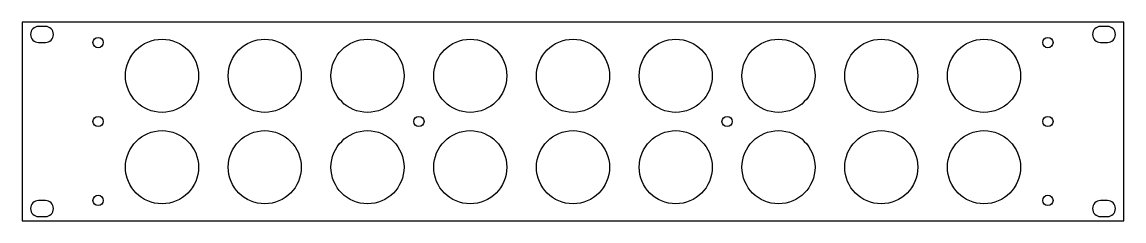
# Model space of a CAD drawing. Header units: millimetres. Extents: x -241 to 241, y 0 to 87.
import ezdxf

# ---------------------------------------------------------------- set-up
doc = ezdxf.new("R2010")
doc.units = ezdxf.units.MM
doc.layers.add('CUT', color=7, linetype='Continuous')

msp = doc.modelspace()

# ---------------------------------------------------------------- linework, layer by layer
at = {"layer": 'CUT'}
msp.add_lwpolyline([(-241.3, 0), (241.3, 0), (241.3, 87), (-241.3, 87)], close=True, dxfattribs=at)
for points in [[(-234.05, 78.1), (-231.05, 78.1, 1), (-231.05, 85.1), (-234.05, 85.1, 1)], [(231.05, 78.1), (234.05, 78.1, 1), (234.05, 85.1), (231.05, 85.1, 1)], [(-234.05, 1.9), (-231.05, 1.9, 1), (-231.05, 8.9), (-234.05, 8.9, 1)], [(231.05, 1.9), (234.05, 1.9, 1), (234.05, 8.9), (231.05, 8.9, 1)]]:
    msp.add_lwpolyline(points, format="xyb", close=True, dxfattribs=at)
for centre, radius in [((-208, 78), 2.25), ((-180, 63.5), 16), ((-135, 63.5), 16), ((-90, 63.5), 16), ((-45, 63.5), 16), ((0, 63.5), 16), ((45, 63.5), 16), ((90, 63.5), 16), ((135, 63.5), 16), ((180, 63.5), 16), ((208, 78), 2.25), ((-208, 43.5), 2.25), ((-67.5, 43.5), 2.25), ((67.5, 43.5), 2.25), ((208, 43.5), 2.25), ((-180, 23.5), 16), ((-135, 23.5), 16), ((-90, 23.5), 16), ((-45, 23.5), 16), ((0, 23.5), 16), ((45, 23.5), 16), ((90, 23.5), 16), ((135, 23.5), 16), ((180, 23.5), 16), ((-208, 9), 2.25), ((208, 9), 2.25)]:
    msp.add_circle(centre, radius, dxfattribs=at)

doc.saveas('drawing.dxf')
